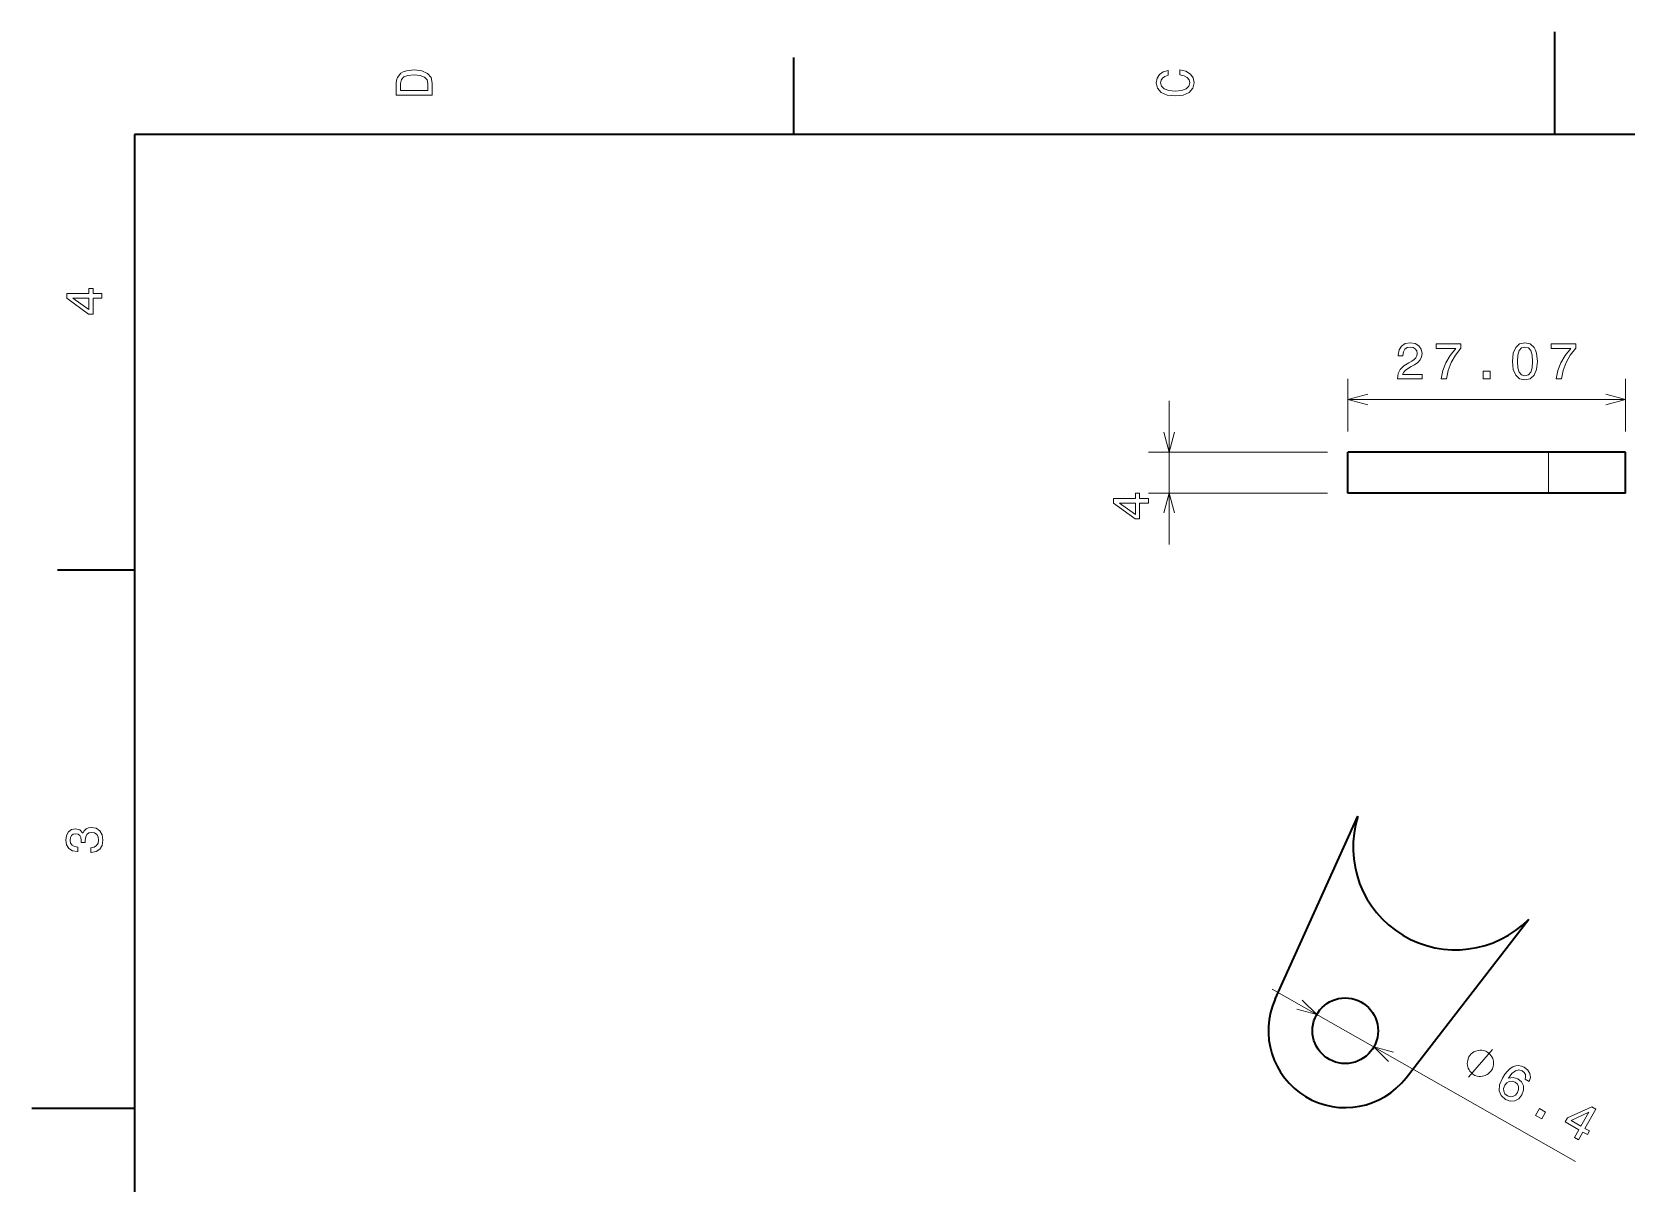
# Model space of a CAD drawing. Extents: x 0 to 297, y 0 to 210.
# Drawn here: x 0 to 155.5, y 97.7 to 210 of the extents above; entities that cross this region are included whole.
import ezdxf

# ---------------------------------------------------------------- set-up
doc = ezdxf.new("R2010")
doc.units = 0

msp = doc.modelspace()

# ---------------------------------------------------------------- linework, layer by layer
at = {"color": 7, "lineweight": 35, "ltscale": 0.25}
for p, q in [((148.5, 200), (148.5, 210)), ((10, 105), (0, 105))]:
    msp.add_line(p, q, dxfattribs=at)
at = {"color": 7, "lineweight": 35, "ltscale": 0.1875}
for p, q in [((74.300003, 200), (74.300003, 207.5)), ((155.397583, 169.020462), (147.897583, 169.020462)), ((155.397583, 165.020462), (147.897583, 165.020462)), ((10, 157.5), (2.5, 157.5))]:
    msp.add_line(p, q, dxfattribs=at)
at = {"color": 7, "lineweight": 35}
for p, q in [((287, 200), (10, 200)), ((10, 200), (10, 10))]:
    msp.add_line(p, q, dxfattribs=at)
at = {"color": 7, "lineweight": 13, "ltscale": 0.128445}
for p, q in [((128.328491, 171.020462), (128.328491, 176.158279)), ((155.397583, 171.020462), (155.397583, 176.158279))]:
    msp.add_line(p, q, dxfattribs=at)
at = {"color": 7, "lineweight": 13}
for p, q in [((128.328491, 174.158279), (155.397583, 174.158279)), ((120.944427, 116.650902), (150.51712, 99.837082))]:
    msp.add_line(p, q, dxfattribs=at)
at = {"color": 7, "lineweight": 13, "ltscale": 0.35}
msp.add_line((110.887466, 160.020462), (110.887466, 174.020462), dxfattribs=at)
at = {"color": 7, "lineweight": 13, "ltscale": 0.436026}
for p, q in [((126.328491, 169.020462), (108.887466, 169.020462)), ((126.328491, 165.020462), (108.887466, 165.020462))]:
    msp.add_line(p, q, dxfattribs=at)
at = {"color": 7, "lineweight": 35, "ltscale": 0.489227}
for p, q in [((147.897583, 169.020462), (128.328491, 169.020462)), ((147.897583, 165.020462), (128.328491, 165.020462)), ((121.239197, 115.688553), (129.303131, 133.518921)), ((134.005814, 108.010017), (145.976822, 123.490471))]:
    msp.add_line(p, q, dxfattribs=at)
at = {"color": 7, "lineweight": 35, "ltscale": 0.1}
for p, q in [((128.328491, 165.020462), (128.328491, 169.020462)), ((155.397583, 165.020462), (155.397583, 169.020462))]:
    msp.add_line(p, q, dxfattribs=at)
at = {"color": 7, "lineweight": 13, "ltscale": 0.1}
msp.add_line((147.897583, 165.020462), (147.897583, 169.020462), dxfattribs=at)
at = {"color": 7, "lineweight": 13}
for points in [[(35.533215, 204.994965), (35.533215, 203.829971), (39.033215, 203.829971), (39.033215, 204.994965), (38.922264, 205.544678), (38.584366, 205.953171), (38.034657, 206.205338), (37.283215, 206.296112), (36.516644, 206.215424), (36.21405, 206.114563), (35.971977, 205.973343), (35.644165, 205.56485), (35.563473, 205.297562)], [(35.951801, 204.959656), (36.027451, 205.342941), (36.259438, 205.605194), (36.672985, 205.761536), (37.283215, 205.811966), (37.873272, 205.756485), (38.286816, 205.600143), (38.533936, 205.332855), (38.614628, 204.959656), (38.614628, 204.298996), (35.951801, 204.298996)], [(111.93206, 205.817017), (112.35569, 205.716141), (112.658287, 205.549713), (112.844887, 205.317734), (112.905403, 205.045395), (112.814629, 204.71759), (112.54229, 204.460388), (112.098488, 204.28891), (111.483215, 204.233429), (110.872986, 204.28891), (110.424141, 204.455338), (110.151802, 204.71254), (110.055984, 205.045395), (110.106415, 205.287476), (110.247627, 205.494247), (110.474571, 205.655624), (110.787247, 205.766571), (110.787247, 206.245682), (110.308144, 206.094391), (109.94503, 205.832138), (109.718086, 205.474075), (109.637398, 205.045395), (109.763474, 204.510818), (110.116501, 204.10231), (110.696472, 203.840057), (111.483215, 203.749283), (112.269958, 203.840057), (112.84993, 204.10231), (113.208, 204.510818), (113.329041, 205.045395), (113.233215, 205.51442), (112.965927, 205.892654), (112.527161, 206.159943), (111.93206, 206.301163)], [(6.833213, 184.02739), (6.833213, 184.481277), (5.965778, 184.481277), (5.965778, 184.98056), (5.56232, 184.98056), (5.56232, 184.481277), (3.408862, 184.481277), (3.408862, 184.022339), (5.521974, 182.489197), (5.965778, 182.489197), (5.965778, 184.02739)], [(5.56232, 182.912827), (3.993876, 184.02739), (5.56232, 184.02739)], [(133.160446, 176.158279), (135.566055, 176.158279), (135.566055, 176.591995), (133.664764, 176.591995), (133.770676, 176.829025), (133.952225, 177.025711), (134.512024, 177.383789), (134.80957, 177.53508), (135.142426, 177.751938), (135.379456, 178.004105), (135.515625, 178.301651), (135.566055, 178.639542), (135.480331, 179.063171), (135.243301, 179.396027), (134.880188, 179.607849), (134.411163, 179.683502), (133.927017, 179.597763), (133.558853, 179.360733), (133.321823, 178.982483), (133.241135, 178.4832), (133.241135, 178.412598), (133.700073, 178.412598), (133.700073, 178.452942), (133.745453, 178.795883), (133.881622, 179.04805), (134.09848, 179.209427), (134.385941, 179.264908), (134.678452, 179.214478), (134.895309, 179.088394), (135.03653, 178.891708), (135.08696, 178.644592), (135.051651, 178.412598), (134.955826, 178.215912), (134.794449, 178.044449), (134.57254, 177.893143), (134.274994, 177.731766), (133.780762, 177.419083), (133.43277, 177.086227), (133.225998, 176.68277), (133.160446, 176.173416)], [(137.42601, 176.158279), (137.935364, 176.158279), (138.101791, 176.990417), (138.394302, 177.767075), (138.807846, 178.488251), (139.347473, 179.164047), (139.347473, 179.582626), (136.946899, 179.582626), (136.946899, 179.123703), (138.863327, 179.123703), (138.308563, 178.442856), (137.889984, 177.731766), (137.597473, 176.975281)], [(144.383636, 177.867935), (144.45929, 177.076141), (144.69632, 176.511307), (145.074554, 176.168365), (145.59906, 176.057419), (146.118515, 176.168365), (146.49675, 176.511307), (146.728745, 177.076141), (146.809433, 177.867935), (146.728745, 178.654678), (146.632919, 178.967361), (146.49675, 179.224564), (146.118515, 179.567505), (145.59906, 179.683502), (145.074554, 179.567505), (144.69632, 179.219513), (144.45929, 178.654678)], [(144.867798, 177.867935), (144.908142, 178.478165), (145.03421, 178.916931), (145.261169, 179.174133), (145.59906, 179.264908), (145.931915, 179.174133), (146.158859, 178.916931), (146.284943, 178.478165), (146.325287, 177.867935), (146.284943, 177.252655), (146.158859, 176.813904), (145.931915, 176.556702), (145.59906, 176.470963), (145.261169, 176.556702), (145.03421, 176.813904), (144.908142, 177.252655)], [(148.634079, 176.158279), (149.143433, 176.158279), (149.30986, 176.990417), (149.602371, 177.767075), (150.015915, 178.488251), (150.555542, 179.164047), (150.555542, 179.582626), (148.154968, 179.582626), (148.154968, 179.123703), (150.071396, 179.123703), (149.516632, 178.442856), (149.098053, 177.731766), (148.805542, 176.975281)], [(141.515045, 176.158279), (142.211014, 176.158279), (142.211014, 176.909714), (141.515045, 176.909714)], [(108.887466, 164.053375), (108.887466, 164.507263), (108.020027, 164.507263), (108.020027, 165.006546), (107.61657, 165.006546), (107.61657, 164.507263), (105.463112, 164.507263), (105.463112, 164.048325), (107.576225, 162.515182), (108.020027, 162.515182), (108.020027, 164.053375)], [(107.61657, 162.938812), (106.048126, 164.053375), (107.61657, 164.053375)], [(5.73379, 129.979111), (5.769093, 129.979111), (6.253242, 130.059799), (6.616354, 130.296829), (6.848343, 130.670029), (6.934078, 131.164276), (6.848343, 131.688766), (6.626441, 132.082138), (6.273415, 132.334305), (5.819525, 132.425079), (5.521974, 132.384735), (5.279899, 132.273788), (5.0933, 132.092224), (4.957133, 131.850143), (4.684798, 132.177963), (4.251081, 132.293961), (3.857709, 132.218307), (3.560158, 132.00145), (3.373559, 131.648422), (3.307997, 131.164276), (3.388689, 130.710388), (3.610591, 130.362396), (3.963617, 130.135452), (4.432637, 130.059799), (4.46794, 130.059799), (4.46794, 130.508652), (4.145173, 130.548996), (3.913184, 130.680115), (3.771974, 130.891937), (3.721542, 131.189484), (3.761888, 131.451736), (3.867795, 131.643372), (4.039265, 131.759369), (4.271254, 131.804764), (4.518372, 131.759369), (4.684798, 131.638336), (4.785663, 131.426514), (4.815922, 131.139053), (4.810879, 130.942368), (5.209294, 130.942368), (5.199208, 131.189484), (5.244596, 131.507217), (5.365634, 131.744247), (5.56232, 131.885452), (5.819525, 131.935883), (6.112032, 131.880417), (6.328891, 131.734161), (6.465058, 131.502167), (6.510447, 131.194534), (6.460014, 130.876801), (6.308718, 130.644821), (6.066643, 130.498566), (5.73379, 130.443085)], [(142.36644, 108.784958), (142.424103, 108.886383), (142.488724, 109.118057), (142.524506, 109.299011), (142.531448, 109.429268), (142.516525, 109.639061), (142.450897, 109.877686), (142.35643, 110.065598), (142.283844, 110.173973), (142.160538, 110.31118), (141.986526, 110.477219), (141.885117, 110.534882), (141.783691, 110.592545), (141.552017, 110.657158), (141.371063, 110.692947), (141.240814, 110.699898), (141.031006, 110.684975), (140.792389, 110.619339), (140.604477, 110.524872), (140.496094, 110.452286), (140.358887, 110.328979), (140.192856, 110.154976), (140.135193, 110.053558), (140.07753, 109.952133), (140.012909, 109.720459), (139.977127, 109.539497), (139.970169, 109.409248), (139.985107, 109.199455), (140.050735, 108.960831), (140.145203, 108.772919), (140.217789, 108.664543), (140.341095, 108.527336), (140.515091, 108.361298), (140.616516, 108.303635), (140.717941, 108.245972), (140.949615, 108.181358), (141.130569, 108.145569), (141.260818, 108.138618), (141.470612, 108.153542), (141.709244, 108.219177), (141.897156, 108.313644), (142.005539, 108.38623), (142.142731, 108.509529), (142.308777, 108.68354)], [(146.006409, 107.643646), (146.125015, 108.04612), (146.081665, 108.418846), (145.878265, 108.754944), (145.524872, 109.031296), (145.248749, 109.147667), (144.977798, 109.191498), (144.703232, 109.167755), (144.426971, 109.069572), (144.15834, 108.903229), (143.894882, 108.664322), (143.636581, 108.352875), (143.397202, 107.972656), (143.113388, 107.310219), (143.071472, 106.736511), (143.263275, 106.267776), (143.684418, 105.906502), (144.154556, 105.743629), (144.59613, 105.765228), (144.991028, 105.970009), (145.299866, 106.339745), (145.462143, 106.798615), (145.442429, 107.233322), (145.245819, 107.611969), (144.899902, 107.901466), (144.433548, 108.050591), (143.980194, 107.977669), (144.320145, 108.422539), (144.657364, 108.689117), (144.989334, 108.773033), (145.327347, 108.673683), (145.526611, 108.513977), (145.640869, 108.327187), (145.663223, 108.111427), (145.603058, 107.872971)], [(144.872116, 106.577148), (144.666855, 106.328369), (144.424454, 106.187721), (144.1474, 106.159592), (143.876953, 106.255341), (143.643219, 106.446251), (143.523209, 106.694328), (143.515717, 106.977051), (143.633286, 107.275696), (143.83168, 107.522583), (144.071594, 107.658844), (144.348038, 107.675705), (144.647278, 107.569389), (144.856598, 107.386559), (144.972839, 107.152237), (144.978439, 106.876389)], [(146.635712, 104.344543), (147.240723, 104.000565), (147.612122, 104.653801), (147.007111, 104.997787)], [(150.427124, 102.188904), (150.821701, 101.964561), (151.250443, 102.718636), (151.684464, 102.471863), (151.883881, 102.822594), (151.449844, 103.069366), (152.514221, 104.941406), (152.11525, 105.168236), (149.738052, 104.089043), (149.518692, 103.703232), (150.855865, 102.942978)], [(150.08638, 103.844582), (151.83049, 104.657181), (151.055283, 103.293709)]]:
    msp.add_lwpolyline(points, close=True, dxfattribs=at)
for points in [[(130.260345, 174.675919), (128.328491, 174.158279), (130.260345, 173.64064)], [(153.465729, 173.64064), (155.397583, 174.158279), (153.465729, 174.675919)], [(110.369827, 170.952316), (110.887466, 169.020462), (111.405098, 170.952316)], [(111.405098, 163.088608), (110.887466, 165.020462), (110.369827, 163.088608)], [(123.355774, 114.684456), (125.291008, 114.179619), (123.86747, 115.584442)], [(132.789871, 110.511528), (130.85463, 111.016373), (132.278168, 109.611542)], [(140.081604, 108.070946), (142.420029, 110.76757)]]:
    msp.add_lwpolyline(points, dxfattribs=at)
at = {"color": 7, "lineweight": 35}
msp.add_circle((128.072815, 112.597992), 3.2, dxfattribs=at)
for centre, radius, start, end in [((138.832626, 130.487656), 10, 162.354471, 315.595591), ((128.072815, 112.597992), 7.5, 155.664751, 322.285314)]:
    msp.add_arc(centre, radius, start, end, dxfattribs=at)

doc.saveas('drawing.dxf')
